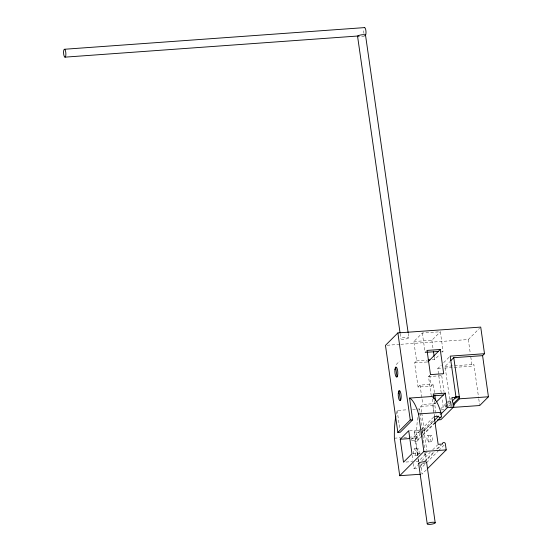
<?xml version="1.0" encoding="UTF-8"?>
<svg xmlns="http://www.w3.org/2000/svg" width="552" height="552" viewBox="0 0 552 552"><rect width="100%" height="100%" fill="white"/><g stroke="black" fill="none" stroke-linecap="round" stroke-linejoin="round"><path stroke-width="0.41" stroke-dasharray="2.76 2.07" d="M434.445 392.589L433.244 384.171L431.284 386.138L418.078 387.062L414.635 362.871L416.594 360.904L413.834 341.543L422.328 333.028L440.337 331.766L443.09 351.12L441.883 352.335M396.184 364.555L399.641 361.084M413.834 341.543L431.85 340.28L440.337 331.766M422.328 333.028L425.081 352.39L426.551 350.913M432.202 359.807L434.603 359.635L439.454 354.77M418.078 387.062L420.037 385.103L433.244 384.171M431.278 395.943L428.524 376.581L429.504 375.601M441.227 392.921L437.764 368.57L441.303 365.017M443.67 362.65L448.99 357.31M400.835 344.289L468.317 339.542L479.543 328.281M452.474 404.595L450.729 406.341L445.05 366.418L449.701 361.753M428.524 376.581L441.731 375.657L442.711 374.67M421.666 412.261L420.831 406.424L422.791 404.457L435.997 403.526M444.629 368.087L472.105 366.162L473.864 364.389L478.646 397.971M420.831 406.424L432.844 405.582L436.011 402.394M440.717 408.811L446.03 403.477M446.623 402.884L451.35 398.144M447.941 402.608L451.426 399.11M411.24 439.551L433.589 417.133M446.368 405.561L451.018 400.904M420.086 413.11L422.597 430.732L433.23 420.065M451.191 402.111L445.381 407.942L445.036 405.52L447.403 405.354M411.164 438.467L415.366 438.171L420.21 433.313M420.817 432.706L423.839 429.67L426.751 450.108M411.468 440.662L414.352 440.462L420.389 434.403M420.997 433.796L433.679 421.072M422.597 430.732L424.274 430.622L433.727 421.135M448.493 406.541L452.04 402.981M452.302 403.381L450.556 405.133L448.189 405.299M414.352 440.462A1.511 1.401 44.9 0 0 416.022 441.738A1.511 1.401 44.9 0 0 417.222 440.185L422.059 435.342M422.659 434.734L434.134 423.218M416.96 441.227L422.397 435.776M422.998 435.169L433.872 424.26M450.901 407.555L452.647 405.803M416.118 461.334L418.644 461.161L427.11 452.661L424.591 452.833M413.269 463.528L413.986 468.593L417.616 464.957M421.838 460.713L430.298 452.233M432.713 449.804L437.543 444.96M420.403 465.412L424.026 461.776M424.626 461.168L433.686 452.081M436.708 449.052L440.938 444.808M420.127 466.468L423.75 462.831M424.35 462.224L434.624 451.922M437.639 448.893L441.262 445.257M426.282 469.89L422.052 474.133L421.197 468.082L426.027 463.238M426.627 462.631L438.109 451.115M438.709 450.508L444.146 445.057M387.173 345.248L399.979 344.344M425.081 352.39L426.731 352.273M441.49 351.231L443.09 351.12M416.594 360.904L427.324 360.146M414.635 362.871L427.841 361.939M445.05 366.418L473.864 364.389M437.764 368.57L441.193 368.329M445.209 406.727L446.782 406.617M396.239 414.159A43.981 12.579 86 0 1 397.157 410.481L407.466 409.756M412.62 409.398L419.492 408.915L419.968 412.268M441.165 409.881L443.615 409.708L441.945 397.957M409.549 430.677L423.839 429.67M427.696 435.466L431.298 435.211M394.383 438.198L400.393 437.777M403.829 437.536L408.128 437.232M408.984 437.17L416.719 436.625A43.981 12.579 86 0 1 417.823 416.726M428.124 441.986A3.264 0.931 86 0 0 428.614 437.087A3.264 0.931 86 0 0 426.993 437.101A3.264 0.931 86 0 0 428.124 441.986L431.726 441.731A3.264 0.931 86 0 0 432.216 436.839A3.264 0.931 86 0 0 430.594 436.853A3.264 0.931 86 0 0 431.726 441.731M414.366 448.845L417.967 448.59M412.827 453.661L421.231 453.075M414.787 455.359A3.264 0.931 86 0 0 415.276 450.466A3.264 0.931 86 0 0 413.662 450.48A3.264 0.931 86 0 0 414.787 455.359L418.388 455.11M406.031 462.045L412.758 461.575M413.986 468.593L418.312 468.289M408.245 333.422L408.853 337.679A4.023 0.931 -8.2 0 1 402.87 339.301A4.023 0.931 -8.2 0 1 402.898 337.672A4.023 0.931 -8.2 0 1 408.853 337.679M400.159 333.643L400.89 338.755M478.763 398.813L479.605 404.685M468.317 339.542L470.332 353.68M470.801 357.013L472.105 366.162M441.731 375.657L444.008 391.644M431.85 340.28L433.168 349.54M434.245 357.109L434.603 359.635M439.992 413.22L440.22 414.835M434.189 400.648L436.328 415.67M429.746 375.291L431.284 386.138M432.257 399.02L434.286 413.262M434.403 414.097L434.645 415.773M432.844 405.582L434.217 415.256M420.037 385.103L422.791 404.457M421.783 413.096L424.274 430.622M422.114 430.836L423.322 439.351M423.446 440.199L424.778 449.569M425.385 453.82L426.351 460.596M416.719 436.625L417.222 440.185M415.366 438.171L417.795 455.2M418.278 458.602L418.644 461.161M414.152 431.899L417.422 454.889M418.023 459.119L418.381 461.665M412.068 455.096L412.792 460.161M397.157 410.481L399.655 428.076M363.996 33.52A3.954 1.132 85.9 0 1 363.858 28.759M364.354 36.059A4.023 0.931 -8.2 0 1 358.724 36.818M419.009 410.688A43.981 12.579 86 0 1 419.492 408.915M420.113 466.806A1.504 1.401 44.9 0 1 421.197 468.082M425.413 463.114A4.023 0.931 -8.1 0 1 420.603 463.908M424.226 453.316A4.023 0.931 -8.1 0 1 422.418 455.131M417.947 455.29A4.023 0.931 -8.1 0 1 420.389 453.585M420.106 431.919A4.023 0.931 -8.1 0 1 414.179 432.016A4.023 0.931 -8.1 0 1 419.175 430.318M418.14 455A3.264 0.931 86 0 1 417.264 450.225A3.264 0.931 86 0 1 418.692 449.542A3.264 0.931 86 0 1 418.83 454.669"/><path stroke-width="0.83" d="M450.86 360.587L453.765 357.668L482.586 355.647L484.511 353.715L480.723 327.094L397.868 332.918L385.462 345.366L397.854 432.437L400.255 432.264L412.661 419.83L409.57 398.075L431.899 396.508A43.905 12.558 86 0 1 440.875 412.392L441.386 415.946A1.511 1.401 44.9 0 1 440.185 417.498A1.511 1.401 44.9 0 1 438.516 416.222L434.189 416.525L438.15 444.353L442.476 444.049A1.504 1.401 44.9 0 1 443.704 442.497A1.504 1.401 44.9 0 1 445.354 443.842L446.216 449.894L427.489 468.682M427.841 361.939L440.248 349.492L443.691 373.69L430.484 374.622L427.041 350.423L440.248 349.492M397.854 432.437L410.26 419.989L412.661 419.83M436.618 401.787L445.25 393.134L447.313 407.652L440.813 414.172M400.241 439.233L408.715 430.732L411.985 453.723L403.512 462.224L400.241 439.233L409.487 438.585M452.35 400.945L456.021 397.261L450.17 356.13L484.511 353.715M434.286 420.465L438.516 416.222M453.054 404.009L459.45 397.599L454.717 397.93M434.472 423.66L441.117 416.995M453.226 405.223L459.623 398.806L488.437 396.778L482.586 355.647M456.021 397.261L451.943 397.55L452.626 402.387A3.554 3.305 44.9 0 1 453.316 407.231L440.91 419.672L437.481 419.913M395.839 416.173A43.981 12.579 86 0 0 394.383 438.198L399.717 475.707L423.881 451.467L446.216 449.894M488.437 396.778L479.722 405.527L452.599 407.431M64.46 49.259L364.582 27.6M64.991 57.146A3.954 1.132 85.9 0 0 65.571 51.226A3.954 1.132 85.9 0 0 63.611 51.239A3.954 1.132 85.9 0 0 64.991 57.146L358.227 35.983M426.731 352.273L438.288 351.458M428.152 360.09L429.801 359.973M445.25 393.134L433.237 393.976L433.955 398.986M432.996 395.818L443.291 395.101M455.331 396.667L459.278 396.384M447.313 407.652L453.316 407.231M409.57 398.075A43.905 12.558 86 0 1 418.54 413.959L440.875 412.392M399.717 475.707L420.334 474.251M365.534 35.238L408.121 332.573M357.572 36.308L400.034 332.787M453.765 357.668L459.623 398.806M433.41 351.217L434.127 356.268M434.803 395.115L435.521 400.166M426.592 462.293L435.197 522.785A4.023 0.931 -8.1 0 1 429.214 524.4A4.023 0.931 -8.1 0 1 429.242 522.765A4.023 0.931 -8.1 0 1 435.197 522.785M418.54 413.959L423.881 451.467M418.623 463.356L427.234 523.848M397.868 332.918L410.26 419.989M395.66 367.232L397.04 376.912M399.02 390.823L400.4 400.504M364.299 27.738A3.954 1.132 85.9 0 1 365.935 31.015A3.954 1.132 85.9 0 1 365.107 35.487M358.096 36.708A4.023 0.931 -8.2 0 1 361.567 34.831A4.023 0.931 -8.2 0 1 364.996 35.776M419.154 463.756A4.023 0.931 -8.1 0 1 422.101 461.962A4.023 0.931 -8.1 0 1 426.448 462.555M398.296 393.169A5.023 1.435 86 0 0 400.034 400.676A5.023 1.435 86 0 0 400.793 393.148A5.023 1.435 86 0 0 398.296 393.169M394.942 369.578A5.023 1.435 86 0 0 396.681 377.085A5.023 1.435 86 0 0 397.433 369.557A5.023 1.435 86 0 0 394.942 369.578"/></g></svg>
